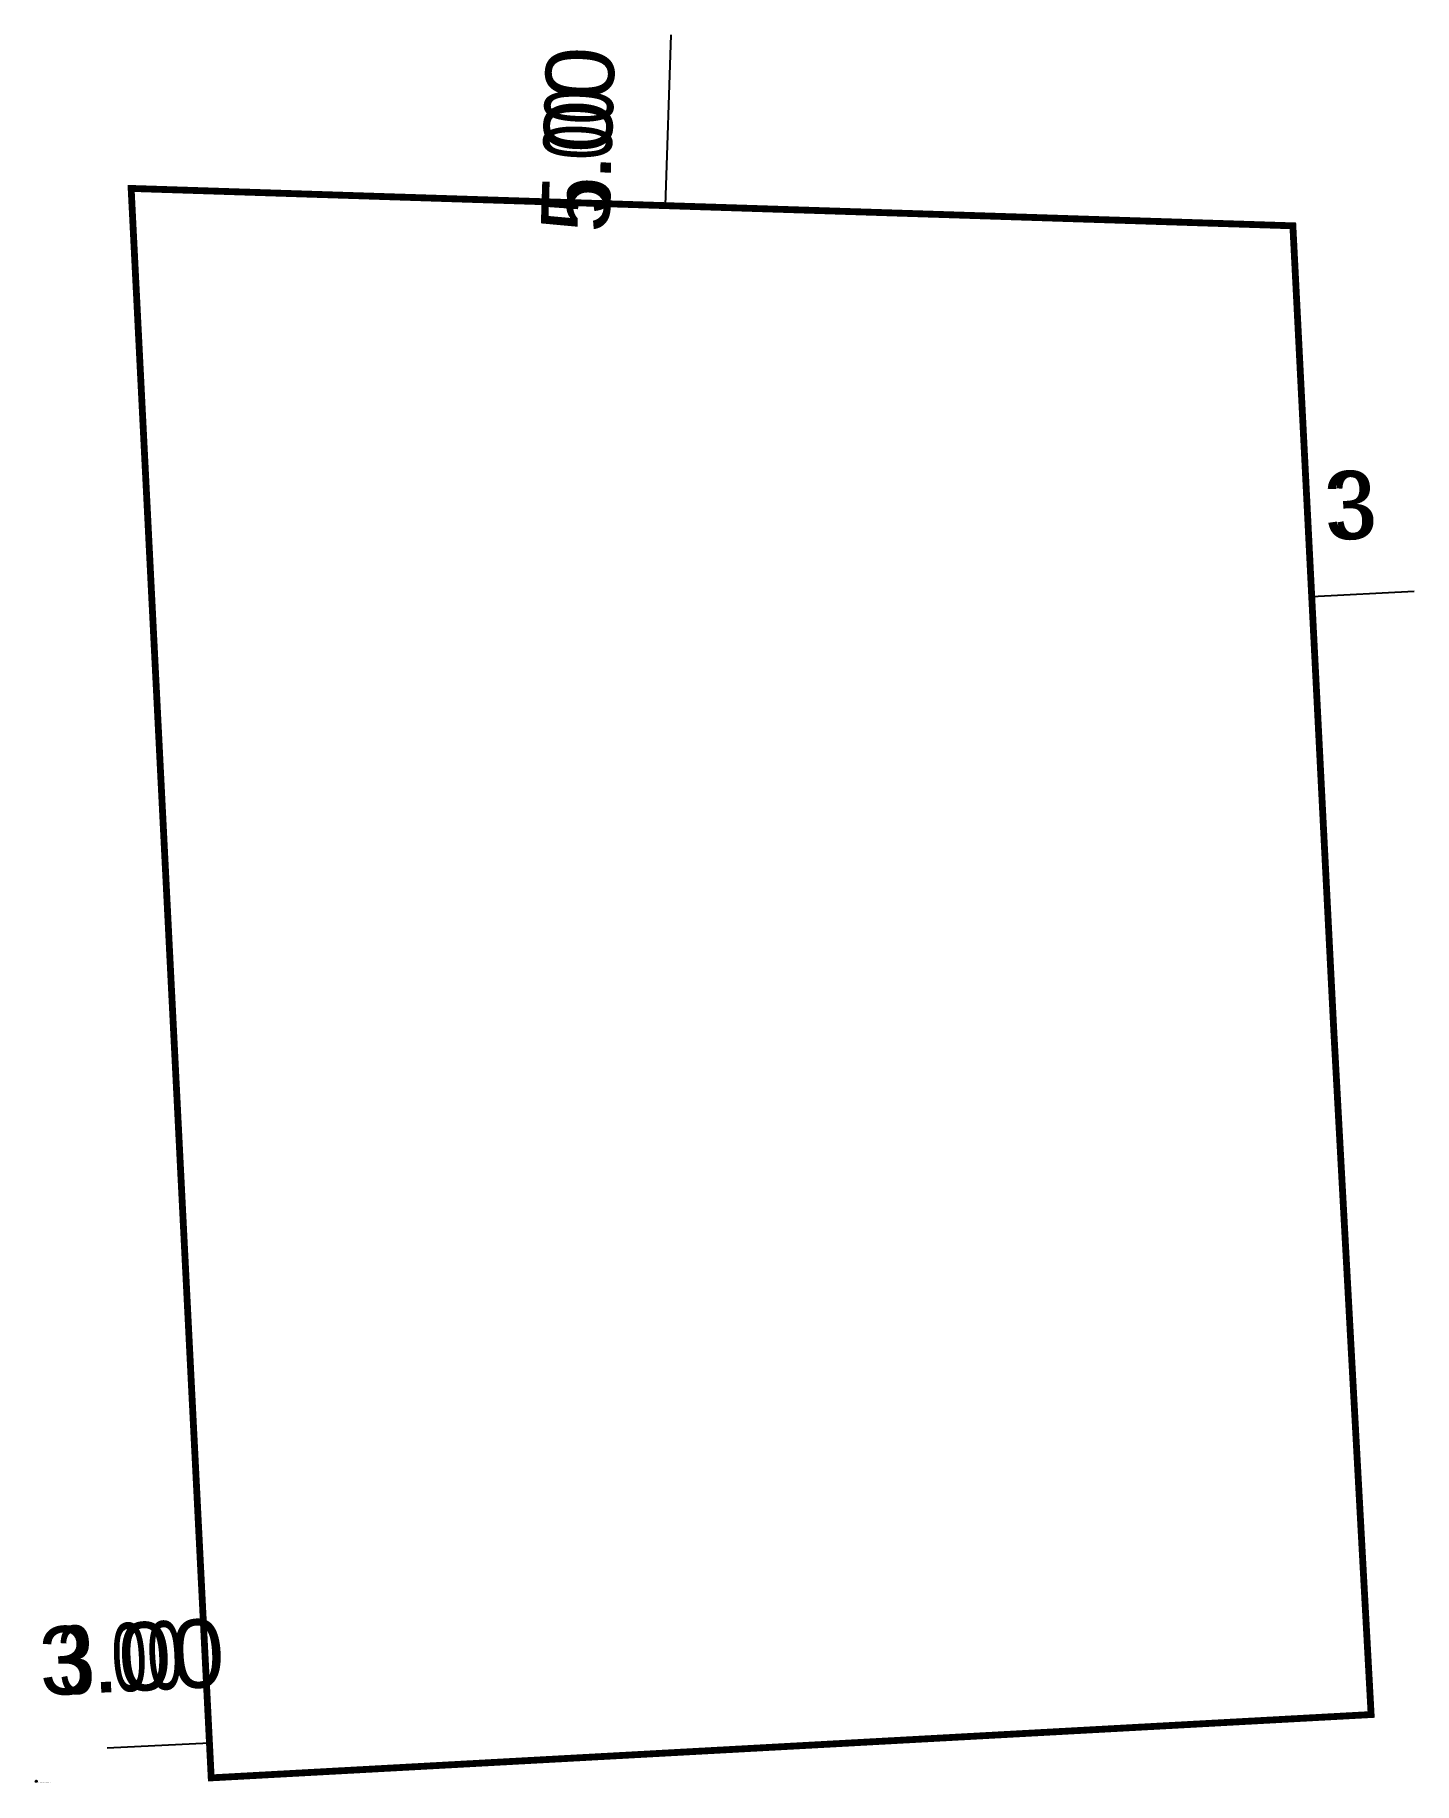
# Model space of a CAD drawing. Extents: x 186093.9 to 186134.3, y 654786.7 to 654837.9.
import ezdxf
from ezdxf.enums import TextEntityAlignment as Align

# ---------------------------------------------------------------- set-up
doc = ezdxf.new("R2010")
doc.units = 0
doc.linetypes.add('KB', pattern=[11, 7, -1.5, 1, -1.5])
for name, color, linetype in [('dim', 4, 'Continuous'), ('HEB_ENTITY', 130, 'Continuous'), ('LIKB', 242, 'KB'), ('VER', 1, 'Continuous')]:
    doc.layers.add(name, color=color, linetype=linetype)
doc.styles.add('hebtxt', font='hebtxt.shx')
doc.styles.add('iso', font='iso.shx')
doc.styles.add('MAVAT_ADP_STYLE', font='arial.ttf')

# ---------------------------------------------------------------- blocks, each defined once
blk = doc.blocks.new('dim', base_point=(239887.559527, 732905.39089))
at = {"layer": 'dim', "style": 'hebtxt', "width": 0.7}
blk.add_attdef('NUMBER', (239887.559527, 732905.39089), '', height=1, dxfattribs=at)
blk = doc.blocks.new('HEB_ENTITY')
at = {"style": 'MAVAT_ADP_STYLE'}
for tag in ['BLKNAME', 'PROMPT', 'BLKNUM', 'HEIGHT', 'XBASE', 'YBASE', 'WIDTH', 'TAG', 'VAL']:
    blk.add_attdef(tag, text='', height=2, dxfattribs=at).set_placement((0, 0), align=Align.MIDDLE_CENTER)
blk = doc.blocks.new('VER')
for points in [[(-1.5, 1, 0.2, 0.2, 0), (1.5, 1, 0.2, 0.2, 0), (1.5, 1, 0.2, 0.2, 0)], [(0, 1, 0.2, 0.2, 0), (0, 0, 0.2, 0.2, 0), (0, -1.5, 0.2, 0.2, 0)]]:
    blk.add_lwpolyline(points, format="xyseb")
blk.add_circle((0, 0), 2)
at = {"style": 'MAVAT_ADP_STYLE'}
blk.add_attdef('VER_NO', (-4, -5), '', height=2, dxfattribs=at)

msp = doc.modelspace()

# ---------------------------------------------------------------- linework, layer by layer
at = {"layer": 'dim'}
for points in [[(186112.515, 654837.873), (186112.354, 654832.876)], [(186112.515, 654837.873), (186112.354, 654832.876)], [(186112.515, 654837.873), (186112.354, 654832.876)], [(186112.515, 654837.873), (186112.354, 654832.876)], [(186112.515, 654837.873), (186112.354, 654832.876)], [(186112.515, 654837.873), (186112.354, 654832.876)], [(186112.515, 654837.873), (186112.354, 654832.876)], [(186112.515, 654837.873), (186112.354, 654832.876)], [(186112.515, 654837.873), (186112.354, 654832.876)], [(186134.283, 654821.574), (186131.287, 654821.422)], [(186134.283, 654821.574), (186131.287, 654821.422)], [(186134.283, 654821.574), (186131.287, 654821.422)], [(186096.007, 654787.711), (186099.003, 654787.862)], [(186096.007, 654787.711), (186099.003, 654787.862)], [(186096.007, 654787.711), (186099.003, 654787.862)], [(186096.007, 654787.711), (186099.003, 654787.862)], [(186096.007, 654787.711), (186099.003, 654787.862)], [(186096.007, 654787.711), (186099.003, 654787.862)], [(186096.007, 654787.711), (186099.003, 654787.862)], [(186096.007, 654787.711), (186099.003, 654787.862)], [(186096.007, 654787.711), (186099.003, 654787.862)]]:
    msp.add_lwpolyline(points, dxfattribs=at)
at = {"layer": 'LIKB', "const_width": 0.2}
msp.add_lwpolyline([(186130.734, 654832.284), (186131.933, 654808.706), (186131.933, 654808.706), (186133.026, 654788.689), (186099.055, 654786.835), (186096.71, 654833.379)], close=True, dxfattribs=at)

# ---------------------------------------------------------------- block references
at = {"layer": 'dim', "linetype": 'ByBlock'}
ref = msp.add_blockref('dim', (186110.721, 654832.628), dxfattribs=dict(at, xscale=2, yscale=2, zscale=2, rotation=88.15612338519877))
ref.add_attrib('NUMBER', '5.00', (186110.721, 654832.628), dxfattribs={"layer": '0', "height": 2, "rotation": 448.1561, "style": 'hebtxt', "width": 0.7})
ref = msp.add_blockref('dim', (186132.003, 654823.085), dxfattribs=dict(at, xscale=2, yscale=2, zscale=2, rotation=2.911618520348985))
ref.add_attrib('NUMBER', '3', (186132.003, 654823.085), dxfattribs={"layer": '0', "height": 2, "rotation": 362.9116, "style": 'hebtxt', "width": 0.7})
ref = msp.add_blockref('dim', (186094.627, 654789.269), dxfattribs=dict(at, xscale=2, yscale=2, zscale=2, rotation=2.883706520257091))
ref.add_attrib('NUMBER', '3.00', (186094.627, 654789.269), dxfattribs={"layer": '0', "height": 2, "rotation": 2.8837, "style": 'hebtxt', "width": 0.7})
at = {"layer": 'HEB_ENTITY'}
ref = msp.add_blockref('HEB_ENTITY', (186109.79, 654834.809), dxfattribs=dict(at, xscale=0.1, yscale=0.1, zscale=0.1, rotation=88.15612338519877))
ref.add_attrib('VAL', '5.00', dxfattribs={"layer": '0', "height": 2, "rotation": 88.1561, "style": 'MAVAT_ADP_STYLE'}).set_placement((186109.79, 654834.809), align=Align.MIDDLE_CENTER)
ref = msp.add_blockref('HEB_ENTITY', (186132.418, 654824.107), dxfattribs=dict(at, xscale=0.1, yscale=0.1, zscale=0.1, rotation=2.911618520348985))
ref.add_attrib('VAL', '3', dxfattribs={"layer": '0', "height": 2, "rotation": 2.9116, "style": 'MAVAT_ADP_STYLE'}).set_placement((186132.418, 654824.107), align=Align.MIDDLE_CENTER)
ref = msp.add_blockref('HEB_ENTITY', (186096.724, 654790.376), dxfattribs=dict(at, xscale=0.1, yscale=0.1, zscale=0.1, rotation=2.883706520257091))
ref.add_attrib('VAL', '3.00', dxfattribs={"layer": '0', "height": 2, "rotation": 2.8837, "style": 'MAVAT_ADP_STYLE'}).set_placement((186096.724, 654790.376), align=Align.MIDDLE_CENTER)
at = {"layer": 'VER'}
ref = msp.add_blockref('VER', (186093.932, 654786.735), dxfattribs=dict(at, xscale=0.01, yscale=0.01, zscale=0.01))
ref.add_attrib('VER_NO', '2.2.7065.16373-06/05/2019;10:05:47', (186093.892, 654786.685), dxfattribs={"layer": '0', "height": 0.02, "style": 'iso'})

doc.saveas('drawing.dxf')
